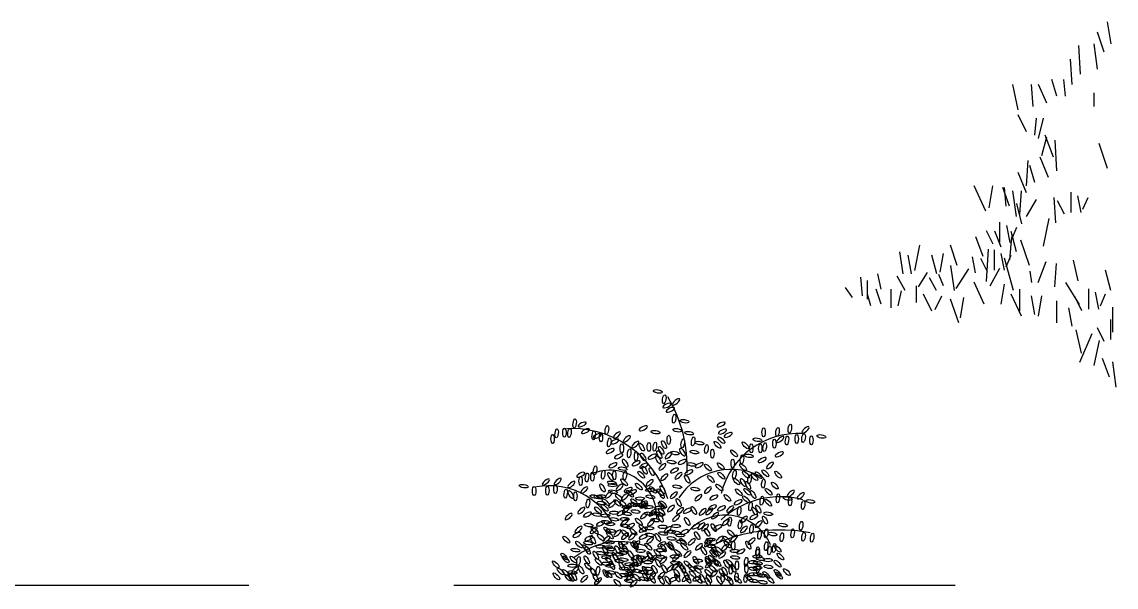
# Model space of a CAD drawing. Header units: millimetres. Extents: x 183.1 to 231.4, y 273.1 to 307.6.
# Drawn here: x 204.16 to 213.58, y 294.87 to 299.74 of the extents above; entities that cross this region are included whole.
import ezdxf

# ---------------------------------------------------------------- set-up
doc = ezdxf.new("R2010")
doc.units = ezdxf.units.MM
doc.layers.add('lesPaysagistes', color=7, linetype='Continuous')

# ---------------------------------------------------------------- blocks, each defined once
blk = doc.blocks.new('A$C628D0328')
at = {"layer": 'lesPaysagistes'}
blk.add_line((0, 0), (5.8277, 0), dxfattribs=at)
blk = doc.blocks.new('A$C61D07BE1')
at = {"layer": 'lesPaysagistes'}
blk.add_line((-4.9739, 0.179), (-0.6548, 0.179), dxfattribs=at)
for centre, radius, start, end in [((-4.1326, 1.1973), 1.1692, 357.37347, 31.03252), ((-3.9565, 0.6603), 0.8663, 17.60087, 95.03621), ((-2.0079, 0.7994), 0.6855, 86.65324, 165.61307), ((-3.6288, 0.7648), 0.4035, 357.65871, 113.13645), ((-2.583, 0.6369), 0.5395, 58.37302, 147.06768), ((-4.1507, 0.4164), 0.6187, 28.19514, 100.35804), ((-2.1627, 0.191), 0.7491, 74.93079, 132.82985), ((-2.6368, 0.3535), 0.4286, 23.85623, 139.88879), ((-2.1609, -0.7017), 1.3558, 79.10301, 115.80079), ((-3.5374, -0.0951), 0.6493, 69.00485, 128.05121)]:
    blk.add_arc(centre, radius, start, end, dxfattribs=at)
for centre, major_axis in [((-3.2161, 1.8468), (0.0383, -0.006)), ((-3.1609, 1.7794), (-0.0055, -0.0384)), ((-3.9321, 1.5713), (-0.0055, -0.0384)), ((-3.0752, 1.6121), (-0.0055, -0.0384)), ((-2.9876, 1.5898), (0.0383, -0.006)), ((-4.0872, 1.4857), (-0.0055, -0.0384)), ((-4.0199, 1.4913), (0, -0.0388)), ((-3.977, 1.4897), (-0.0055, -0.0384)), ((-3.7689, 1.4694), (-0.0055, -0.0384)), ((-3.6547, 1.5142), (-0.0055, -0.0384)), ((-3.2365, 1.496), (0.0383, -0.006)), ((-3.0488, 1.5123), (0.0383, -0.006)), ((-2.3061, 1.4954), (0, -0.0388)), ((-2.1857, 1.4979), (-0.0055, -0.0384)), ((-2.0796, 1.5265), (-0.0055, -0.0384)), ((-4.1219, 1.4383), (0, -0.0388)), ((-3.7057, 1.4505), (0, -0.0388)), ((-3.6343, 1.4082), (-0.0055, -0.0384)), ((-3.1629, 1.3886), (0.0192, -0.0337)), ((-3.1222, 1.4301), (0, -0.0388)), ((-3.0018, 1.4), (-0.0055, -0.0384)), ((-2.9467, 1.4879), (0.0383, -0.006)), ((-2.912, 1.4163), (-0.0055, -0.0384)), ((-2.857, 1.4022), (0.0383, -0.006)), ((-2.7025, 1.3871), (0.0274, -0.0274)), ((-2.6699, 1.4279), (0.0274, -0.0274)), ((-2.4618, 1.383), (0.0274, -0.0274)), ((-2.3592, 1.4307), (0.0383, -0.006)), ((-2.2123, 1.3975), (0, -0.0388)), ((-2.1041, 1.4245), (-0.0055, -0.0384)), ((-2.0205, 1.4383), (0, -0.0388)), ((-1.9613, 1.4449), (-0.0055, -0.0384)), ((-1.894, 1.426), (0, -0.0388)), ((-1.8083, 1.4593), (0.0383, -0.006)), ((-3.5262, 1.3567), (0, -0.0388)), ((-3.4629, 1.3143), (-0.0055, -0.0384)), ((-3.4037, 1.2873), (0, -0.0388)), ((-3.3547, 1.3682), (0.0192, -0.0337)), ((-3.3424, 1.2825), (0.0192, -0.0337)), ((-3.2936, 1.3689), (0, -0.0388)), ((-3.2425, 1.3715), (-0.0055, -0.0384)), ((-3.2037, 1.3029), (0.0192, -0.0337)), ((-3.1874, 1.3396), (0.0192, -0.0337)), ((-3.0692, 1.3165), (0.0383, -0.006)), ((-3.0037, 1.3233), (0.0192, -0.0337)), ((-2.9019, 1.3247), (0.0383, -0.006)), ((-2.7978, 1.3511), (-0.0055, -0.0384)), ((-2.7468, 1.3118), (0, -0.0388)), ((-2.5597, 1.3136), (0.0274, -0.0274)), ((-2.4122, 1.3567), (0, -0.0388)), ((-2.3347, 1.3567), (0, -0.0388)), ((-2.2959, 1.3674), (-0.0055, -0.0384)), ((-3.4975, 1.2295), (0.0192, -0.0337)), ((-3.2119, 1.2581), (0.0192, -0.0337)), ((-3.0977, 1.239), (0.0383, -0.006)), ((-2.9263, 1.2186), (0.0383, -0.006)), ((-2.674, 1.2035), (0.0274, -0.0274)), ((-2.5713, 1.2261), (0, -0.0388)), ((-2.4822, 1.1954), (0.0274, -0.0274)), ((-2.4917, 1.2613), (-0.0055, -0.0384)), ((-2.4326, 1.2921), (0.0383, -0.006)), ((-3.826, 1.1063), (-0.0055, -0.0384)), ((-3.7791, 1.1119), (0, -0.0388)), ((-3.7567, 1.1675), (-0.0055, -0.0384)), ((-3.6873, 1.1308), (-0.0055, -0.0384)), ((-3.624, 1.1153), (0.0192, -0.0337)), ((-3.5914, 1.1242), (0, -0.0388)), ((-3.518, 1.1819), (0.0383, -0.006)), ((-3.4996, 1.1226), (-0.0055, -0.0384)), ((-3.3595, 1.1301), (0.0274, -0.0274)), ((-3.3302, 1.1683), (0.0192, -0.0337)), ((-3.269, 1.1561), (0.0192, -0.0337)), ((-2.7841, 1.1913), (0.0274, -0.0274)), ((-2.6699, 1.1219), (0.0274, -0.0274)), ((-2.557, 1.1308), (-0.0055, -0.0384)), ((-2.4577, 1.1301), (0.0274, -0.0274)), ((-2.3843, 1.1097), (0.0274, -0.0274)), ((-2.3475, 1.126), (0.0274, -0.0274)), ((-2.2904, 1.1423), (0.0274, -0.0274)), ((-2.1802, 1.1301), (0.0274, -0.0274)), ((-4.3708, 1.031), (0.0383, -0.006)), ((-4.0974, 1.0059), (0, -0.0388)), ((-3.8811, 1.0752), (0, -0.0388)), ((-3.6933, 1.0174), (0.0192, -0.0337)), ((-3.6119, 1.0595), (0.0383, -0.006)), ((-3.6064, 1.0403), (0.0388, 0)), ((-3.5064, 1.0648), (0.0274, -0.0274)), ((-3.3799, 1.0281), (0.0274, -0.0274)), ((-3.1751, 1.0011), (0.0192, -0.0337)), ((-3.0488, 1.0269), (0.0383, -0.006)), ((-2.9629, 1.0908), (0.0192, -0.0337)), ((-2.7597, 1.0934), (0.0274, -0.0274)), ((-2.6862, 1.02), (0.0274, -0.0274)), ((-2.5393, 1.073), (0.0274, -0.0274)), ((-2.4815, 1.0623), (0.0192, -0.0337)), ((-2.4406, 1.0378), (0.0192, -0.0337)), ((-2.4264, 1.09), (-0.0055, -0.0384)), ((-2.3081, 1.0533), (-0.0055, -0.0384)), ((-2.2088, 1.0363), (0.0274, -0.0274)), ((-4.281, 0.9896), (0, -0.0388)), ((-4.1668, 0.9936), (0, -0.0388)), ((-4.0097, 0.9676), (-0.0055, -0.0384)), ((-3.9667, 0.9603), (0.0192, -0.0337)), ((-3.926, 0.9447), (0, -0.0388)), ((-3.7628, 0.9413), (0.0383, -0.006)), ((-3.7261, 0.9372), (0.0383, -0.006)), ((-3.7037, 0.943), (0.0388, 0)), ((-3.6029, 0.9831), (0.0383, -0.006)), ((-3.5513, 0.9343), (0.0274, -0.0274)), ((-3.4563, 0.9668), (0.0274, -0.0274)), ((-3.2839, 0.9977), (0.0388, 0)), ((-3.2804, 0.9405), (0.0383, -0.006)), ((-3.2575, 0.9996), (0.0274, -0.0274)), ((-3.1946, 0.979), (0.0274, -0.0274)), ((-3.1833, 0.9603), (0.0192, -0.0337)), ((-2.8937, 1.0065), (0.0383, -0.006)), ((-2.6168, 0.9302), (0.0274, -0.0274)), ((-2.5189, 0.9792), (0.0274, -0.0274)), ((-2.4577, 0.918), (0.0274, -0.0274)), ((-2.4455, 0.9832), (0.0274, -0.0274)), ((-2.3958, 0.9603), (0.0192, -0.0337)), ((-2.3204, 0.9064), (-0.0055, -0.0384)), ((-2.2618, 0.9832), (0.0274, -0.0274)), ((-2.1816, 0.9268), (-0.0055, -0.0384)), ((-2.098, 0.9249), (0.0383, -0.006)), ((-3.8179, 0.882), (-0.0055, -0.0384)), ((-3.7308, 0.8242), (0.0274, -0.0274)), ((-3.7002, 0.8858), (0.0383, -0.006)), ((-3.6737, 0.8446), (0.0274, -0.0274)), ((-3.6655, 0.8935), (0.0274, -0.0274)), ((-3.5658, 0.8877), (0.0274, -0.0274)), ((-3.5111, 0.8755), (0.0274, -0.0274)), ((-3.4847, 0.8517), (0.0388, 0)), ((-3.4198, 0.8938), (0.0274, -0.0274)), ((-3.4116, 0.87), (0.0388, 0)), ((-3.3691, 0.9247), (0.0388, 0)), ((-3.3655, 0.8675), (0.0383, -0.006)), ((-3.3343, 0.8705), (0.0192, -0.0337)), ((-3.296, 0.8517), (0.0388, 0)), ((-3.2048, 0.8456), (0.0388, 0)), ((-3.1825, 0.8634), (0.0274, -0.0274)), ((-3.1703, 0.8755), (0.0274, -0.0274)), ((-3.0364, 0.8909), (0.0192, -0.0337)), ((-2.9058, 0.8216), (0.0192, -0.0337)), ((-2.5162, 0.8167), (-0.0055, -0.0384)), ((-2.4183, 0.8575), (-0.0055, -0.0384)), ((-2.3835, 0.8175), (0.0192, -0.0337)), ((-2.3509, 0.8338), (0.0192, -0.0337)), ((-2.2659, 0.8894), (0.0274, -0.0274)), ((-2.0776, 0.8998), (0, -0.0388)), ((-1.9654, 0.8697), (-0.0055, -0.0384)), ((-1.9022, 0.9005), (0.0383, -0.006)), ((-3.7424, 0.7862), (0.0383, -0.006)), ((-3.6672, 0.7787), (0.0388, 0)), ((-3.5942, 0.803), (0.0388, 0)), ((-3.5907, 0.7459), (0.0383, -0.006)), ((-3.5029, 0.7483), (0.0388, 0)), ((-3.4812, 0.7945), (0.0383, -0.006)), ((-3.4081, 0.8128), (0.0383, -0.006)), ((-3.3799, 0.7263), (0.0274, -0.0274)), ((-3.2925, 0.7945), (0.0383, -0.006)), ((-3.2413, 0.797), (0.0388, 0)), ((-3.2378, 0.7398), (0.0383, -0.006)), ((-3.2012, 0.7885), (0.0383, -0.006)), ((-3.1914, 0.7563), (0.0192, -0.0337)), ((-3.184, 0.8119), (0.0274, -0.0274)), ((-2.9629, 0.7278), (0.0192, -0.0337)), ((-2.5978, 0.727), (-0.0055, -0.0384)), ((-2.2938, 0.74), (0.0192, -0.0337)), ((-2.2653, 0.7944), (0.0383, -0.006)), ((-3.8118, 0.6965), (0.0383, -0.006)), ((-3.7606, 0.6505), (0.0274, -0.0274)), ((-3.6637, 0.7215), (0.0383, -0.006)), ((-3.651, 0.6505), (0.0274, -0.0274)), ((-3.6246, 0.7057), (0.0388, 0)), ((-3.6211, 0.6486), (0.0383, -0.006)), ((-3.4994, 0.6911), (0.0383, -0.006)), ((-3.4259, 0.6383), (0.0274, -0.0274)), ((-3.3468, 0.6687), (0.0274, -0.0274)), ((-3.2899, 0.6692), (0.0388, 0)), ((-3.1743, 0.6814), (0.0388, 0)), ((-3.0587, 0.6875), (0.0388, 0)), ((-2.7916, 0.634), (0.0192, -0.0337)), ((-2.7344, 0.6747), (0.0192, -0.0337)), ((-2.5081, 0.7025), (-0.0055, -0.0384)), ((-2.4101, 0.6617), (-0.0055, -0.0384)), ((-2.2836, 0.625), (-0.0055, -0.0384)), ((-2.1388, 0.6965), (0.0383, -0.006)), ((-2.0551, 0.625), (-0.0055, -0.0384)), ((-1.9817, 0.6902), (-0.0055, -0.0384)), ((-4.004, 0.5714), (0.0274, -0.0274)), ((-3.7749, 0.5687), (0.0192, -0.0337)), ((-3.7058, 0.5896), (0.0274, -0.0274)), ((-3.6288, 0.608), (0.0274, -0.0274)), ((-3.4989, 0.6261), (0.0274, -0.0274)), ((-3.4077, 0.5279), (0.0192, -0.0337)), ((-3.2864, 0.6121), (0.0383, -0.006)), ((-3.2159, 0.5891), (0.0192, -0.0337)), ((-3.1708, 0.6242), (0.0383, -0.006)), ((-3.1013, 0.6388), (0.0388, 0)), ((-3.0978, 0.5816), (0.0383, -0.006)), ((-3.0552, 0.6303), (0.0383, -0.006)), ((-3.0222, 0.6084), (0.0388, 0)), ((-3.0187, 0.5512), (0.0383, -0.006)), ((-2.9999, 0.5531), (0.0274, -0.0274)), ((-2.8773, 0.6054), (0.0192, -0.0337)), ((-2.7605, 0.5719), (0.0388, 0)), ((-2.6226, 0.5714), (0.0274, -0.0274)), ((-2.5861, 0.6261), (0.0274, -0.0274)), ((-2.3408, 0.6127), (-0.0055, -0.0384)), ((-2.2286, 0.619), (0.0383, -0.006)), ((-2.149, 0.5923), (-0.0055, -0.0384)), ((-1.9613, 0.5964), (-0.0055, -0.0384)), ((-1.8878, 0.5883), (-0.0055, -0.0384)), ((-3.9261, 0.4803), (0.0383, -0.006)), ((-3.8944, 0.5288), (0.0274, -0.0274)), ((-3.8336, 0.4984), (0.0274, -0.0274)), ((-3.8159, 0.5415), (0.0383, -0.006)), ((-3.8198, 0.4789), (0.0192, -0.0337)), ((-3.7505, 0.4382), (0.0192, -0.0337)), ((-3.7098, 0.5111), (0.0388, 0)), ((-3.7063, 0.4539), (0.0383, -0.006)), ((-3.6689, 0.4789), (0.0192, -0.0337)), ((-3.6429, 0.505), (0.0388, 0)), ((-3.6307, 0.5476), (0.0388, 0)), ((-3.6272, 0.4904), (0.0383, -0.006)), ((-3.5628, 0.483), (0.0192, -0.0337)), ((-3.5301, 0.5197), (0.0192, -0.0337)), ((-3.5151, 0.5415), (0.0388, 0)), ((-3.5116, 0.4843), (0.0383, -0.006)), ((-3.4975, 0.4912), (0.0192, -0.0337)), ((-3.4485, 0.4422), (0.0192, -0.0337)), ((-3.4198, 0.5166), (0.0274, -0.0274)), ((-3.363, 0.4746), (0.0388, 0)), ((-3.2981, 0.5105), (0.0274, -0.0274)), ((-3.2853, 0.4341), (0.0192, -0.0337)), ((-3.219, 0.4558), (0.0274, -0.0274)), ((-3.1926, 0.4806), (0.0388, 0)), ((-3.167, 0.4993), (0.0192, -0.0337)), ((-3.1094, 0.5105), (0.0274, -0.0274)), ((-3.1017, 0.5197), (0.0192, -0.0337)), ((-3.0425, 0.4558), (0.0274, -0.0274)), ((-2.9877, 0.5105), (0.0274, -0.0274)), ((-2.8201, 0.4749), (0.0192, -0.0337)), ((-2.757, 0.5147), (0.0383, -0.006)), ((-2.7382, 0.4497), (0.0274, -0.0274)), ((-2.7344, 0.4993), (0.0192, -0.0337)), ((-2.7261, 0.4619), (0.0274, -0.0274)), ((-2.6896, 0.4801), (0.0274, -0.0274)), ((-2.6165, 0.5288), (0.0274, -0.0274)), ((-2.5536, 0.4746), (0.0388, 0)), ((-2.5673, 0.5205), (0, -0.0388)), ((-2.4366, 0.5238), (0.0192, -0.0337)), ((-2.3571, 0.47), (-0.0055, -0.0384)), ((-2.3551, 0.4511), (0, -0.0388)), ((-2.2836, 0.5148), (-0.0055, -0.0384)), ((-2.2551, 0.4781), (-0.0055, -0.0384)), ((-2.2143, 0.4985), (-0.0055, -0.0384)), ((-2.1845, 0.4923), (0.0274, -0.0274)), ((-4.0952, 0.3585), (0.0274, -0.0274)), ((-4.0222, 0.4254), (0.0274, -0.0274)), ((-4.01, 0.4011), (0.0274, -0.0274)), ((-3.943, 0.3999), (0.0274, -0.0274)), ((-3.8995, 0.3884), (-0.0055, -0.0384)), ((-3.828, 0.3974), (0.0192, -0.0337)), ((-3.7267, 0.3795), (0.0274, -0.0274)), ((-3.6611, 0.4198), (0.0388, 0)), ((-3.6576, 0.3626), (0.0383, -0.006)), ((-3.6394, 0.4478), (0.0383, -0.006)), ((-3.637, 0.3918), (0.0274, -0.0274)), ((-3.6117, 0.3484), (0.0192, -0.0337)), ((-3.5872, 0.43), (0.0192, -0.0337)), ((-3.575, 0.4096), (0.0192, -0.0337)), ((-3.5516, 0.4441), (0.0388, 0)), ((-3.5481, 0.387), (0.0383, -0.006)), ((-3.5151, 0.4563), (0.0388, 0)), ((-3.526, 0.3443), (0.0192, -0.0337)), ((-3.5116, 0.3991), (0.0383, -0.006)), ((-3.4077, 0.3729), (0.0192, -0.0337)), ((-3.3595, 0.4174), (0.0383, -0.006)), ((-3.371, 0.4055), (0.0192, -0.0337)), ((-3.3021, 0.3772), (0.0388, 0)), ((-3.2737, 0.4254), (0.0274, -0.0274)), ((-3.2119, 0.3688), (0.0192, -0.0337)), ((-3.1891, 0.4235), (0.0383, -0.006)), ((-3.0709, 0.4259), (0.0388, 0)), ((-3.0674, 0.3687), (0.0383, -0.006)), ((-3.0201, 0.3484), (0.0192, -0.0337)), ((-2.9596, 0.3591), (0.0274, -0.0274)), ((-2.8895, 0.3933), (0.0192, -0.0337)), ((-2.8701, 0.3894), (0.0388, 0)), ((-2.7834, 0.3933), (0.0192, -0.0337)), ((-2.7834, 0.377), (0.0192, -0.0337)), ((-2.7504, 0.4071), (0.0274, -0.0274)), ((-2.7181, 0.377), (0.0192, -0.0337)), ((-2.7017, 0.3706), (0.0274, -0.0274)), ((-2.6243, 0.3607), (0.0192, -0.0337)), ((-2.5983, 0.3706), (0.0274, -0.0274)), ((-2.5501, 0.4174), (0.0383, -0.006)), ((-2.5346, 0.3491), (0, -0.0388)), ((-2.455, 0.3802), (-0.0055, -0.0384)), ((-2.3954, 0.3772), (0.0388, 0)), ((-2.3589, 0.4259), (0.0388, 0)), ((-2.3554, 0.3687), (0.0383, -0.006)), ((-2.3347, 0.4069), (0.0383, -0.006)), ((-2.2676, 0.3955), (0.0388, 0)), ((-2.1845, 0.3646), (0.0274, -0.0274)), ((-2.1602, 0.4254), (0.0274, -0.0274)), ((-4.0892, 0.2551), (0.0274, -0.0274)), ((-4.0526, 0.2976), (0.0274, -0.0274)), ((-4.01, 0.2855), (0.0274, -0.0274)), ((-3.9532, 0.3468), (0.0388, 0)), ((-3.9497, 0.2896), (0.0383, -0.006)), ((-3.9626, 0.2464), (0.0192, -0.0337)), ((-3.9382, 0.2546), (0.0192, -0.0337)), ((-3.877, 0.3117), (0.0192, -0.0337)), ((-3.8165, 0.3387), (0.0274, -0.0274)), ((-3.7749, 0.2954), (0.0192, -0.0337)), ((-3.7322, 0.3027), (-0.0055, -0.0384)), ((-3.6648, 0.2791), (0.0192, -0.0337)), ((-3.641, 0.2735), (0.0274, -0.0274)), ((-3.6246, 0.3468), (0.0388, 0)), ((-3.6211, 0.2896), (0.0383, -0.006)), ((-3.5553, 0.2653), (0.0274, -0.0274)), ((-3.509, 0.3225), (0.0388, 0)), ((-3.5055, 0.2653), (0.0383, -0.006)), ((-3.4664, 0.2738), (0.0388, 0)), ((-3.4603, 0.359), (0.0388, 0)), ((-3.4568, 0.3018), (0.0383, -0.006)), ((-3.4526, 0.275), (0.0192, -0.0337)), ((-3.4363, 0.3239), (0.0192, -0.0337)), ((-3.3995, 0.359), (0.0388, 0)), ((-3.396, 0.3018), (0.0383, -0.006)), ((-3.3447, 0.2921), (0.0388, 0)), ((-3.3261, 0.3076), (0.0192, -0.0337)), ((-3.322, 0.2464), (0.0192, -0.0337)), ((-3.2986, 0.3201), (0.0383, -0.006)), ((-3.2445, 0.3158), (0.0192, -0.0337)), ((-3.1588, 0.3199), (0.0192, -0.0337)), ((-3.0527, 0.2831), (0.0192, -0.0337)), ((-2.9997, 0.3239), (0.0192, -0.0337)), ((-2.9997, 0.3158), (0.0192, -0.0337)), ((-2.967, 0.2587), (0.0192, -0.0337)), ((-2.9269, 0.3281), (0.0274, -0.0274)), ((-2.9147, 0.2733), (0.0274, -0.0274)), ((-2.8666, 0.3322), (0.0383, -0.006)), ((-2.8721, 0.3098), (0.0274, -0.0274)), ((-2.7808, 0.2855), (0.0274, -0.0274)), ((-2.7443, 0.322), (0.0274, -0.0274)), ((-2.6651, 0.2872), (0.0192, -0.0337)), ((-2.6406, 0.2995), (0.0192, -0.0337)), ((-2.5877, 0.3124), (0, -0.0388)), ((-2.5671, 0.3239), (0.0192, -0.0337)), ((-2.5387, 0.2472), (0, -0.0388)), ((-2.453, 0.3247), (0, -0.0388)), ((-2.3954, 0.2738), (0.0388, 0)), ((-2.3919, 0.3201), (0.0383, -0.006)), ((-2.3589, 0.3286), (0.0388, 0)), ((-2.3554, 0.2714), (0.0383, -0.006)), ((-2.353, 0.3272), (-0.0055, -0.0384)), ((-2.2819, 0.2672), (0.0274, -0.0274)), ((-2.2641, 0.3383), (0.0383, -0.006)), ((-2.1845, 0.2855), (0.0274, -0.0274)), ((-2.1723, 0.2611), (0.0274, -0.0274)), ((-2.1054, 0.2916), (0.0274, -0.0274)), ((-3.9857, 0.2429), (0.0274, -0.0274)), ((-3.7505, 0.2424), (0.0192, -0.0337)), ((-3.5635, 0.2001), (0.0274, -0.0274)), ((-3.4629, 0.2166), (0.0383, -0.006)), ((-3.3962, 0.2449), (0.0274, -0.0274)), ((-3.3412, 0.2349), (0.0383, -0.006)), ((-3.2608, 0.2301), (0.0192, -0.0337)), ((-3.1833, 0.222), (0.0192, -0.0337)), ((-3.1302, 0.222), (0.0192, -0.0337)), ((-3.0486, 0.2424), (0.0192, -0.0337)), ((-2.9548, 0.2301), (0.0192, -0.0337)), ((-2.866, 0.2246), (0.0274, -0.0274)), ((-2.8324, 0.2383), (0.0192, -0.0337)), ((-2.7875, 0.2097), (0.0192, -0.0337)), ((-2.7752, 0.2342), (0.0192, -0.0337)), ((-2.6855, 0.222), (0.0192, -0.0337)), ((-2.657, 0.2431), (0, -0.0388)), ((-2.6226, 0.2429), (0.0274, -0.0274)), ((-2.5916, 0.2179), (0.0192, -0.0337)), ((-2.5253, 0.2246), (0.0274, -0.0274)), ((-2.4591, 0.2415), (-0.0055, -0.0384)), ((-2.4279, 0.2368), (0.0274, -0.0274)), ((-2.3919, 0.2166), (0.0383, -0.006)), ((-2.3163, 0.2616), (0.0388, 0)), ((-2.3128, 0.2045), (0.0383, -0.006)), ((-2.2454, 0.2246), (0.0274, -0.0274))]:
    blk.add_ellipse(centre, major_axis=major_axis, ratio=0.368421, dxfattribs=at)
at = {"layer": 'lesPaysagistes', "extrusion": (0, 0, -1)}
for centre, major_axis in [((-3.1373, 1.7254), (0.0349, 0.0169)), ((-3.1087, 1.6887), (0.0349, 0.0169)), ((-3.0584, 1.7565), (0.0292, 0.0255)), ((-3.8677, 1.5622), (0.0349, 0.0169)), ((-3.8391, 1.5051), (0.0349, 0.0169)), ((-3.3413, 1.5296), (0.0349, 0.0169)), ((-2.6721, 1.5622), (0.0349, 0.0169)), ((-2.6599, 1.501), (0.0349, 0.0169)), ((-1.9445, 1.5159), (0.0292, 0.0255)), ((-3.7371, 1.4643), (0.0349, 0.0169)), ((-3.5861, 1.4154), (0.0349, 0.0169)), ((-3.5685, 1.471), (0.0292, 0.0255)), ((-3.4828, 1.4383), (0.0292, 0.0255)), ((-3.4093, 1.3894), (0.0292, 0.0255)), ((-2.6109, 1.4725), (0.0349, 0.0169)), ((-2.1607, 1.4343), (0.0292, 0.0255)), ((-3.6269, 1.3338), (0.0349, 0.0169)), ((-3.1237, 1.2956), (0.0292, 0.0255)), ((-2.1702, 1.3052), (0.0349, 0.0169)), ((-3.6025, 1.2114), (0.0349, 0.0169)), ((-3.5535, 1.2889), (0.0349, 0.0169)), ((-3.4025, 1.2277), (0.0349, 0.0169)), ((-3.3372, 1.2073), (0.0349, 0.0169)), ((-3.2638, 1.2848), (0.0349, 0.0169)), ((-3.1767, 1.1977), (0.0292, 0.0255)), ((-3.0067, 1.24), (0.0349, 0.0169)), ((-2.8598, 1.2114), (0.0349, 0.0169)), ((-2.3171, 1.2563), (0.0349, 0.0169)), ((-2.2505, 1.2099), (0.0292, 0.0255)), ((-3.8799, 1.1298), (0.0349, 0.0169)), ((-3.1604, 1.1079), (0.0292, 0.0255)), ((-3.072, 1.1665), (0.0349, 0.0169)), ((-3.038, 1.1202), (0.0292, 0.0255)), ((-2.9496, 1.1502), (0.0349, 0.0169)), ((-4.1805, 1.0672), (0.0292, 0.0255)), ((-4.0785, 1.0712), (0.0292, 0.0255)), ((-3.9602, 1.0468), (0.0292, 0.0255)), ((-3.544, 1.0223), (0.0292, 0.0255)), ((-3.2869, 1.059), (0.0292, 0.0255)), ((-3.85, 0.9978), (0.0292, 0.0255)), ((-3.6378, 0.957), (0.0292, 0.0255)), ((-3.4991, 0.9407), (0.0292, 0.0255)), ((-3.4719, 0.9993), (0.0349, 0.0169)), ((-3.4352, 0.9789), (0.0349, 0.0169)), ((-3.0788, 0.9529), (0.0292, 0.0255)), ((-2.8666, 0.9325), (0.0292, 0.0255)), ((-2.785, 0.9978), (0.0292, 0.0255)), ((-2.7333, 0.934), (0.0349, 0.0169)), ((-2.0709, 0.9693), (0.0292, 0.0255)), ((-1.9853, 0.9489), (0.0292, 0.0255)), ((-3.8745, 0.8224), (0.0292, 0.0255)), ((-3.6093, 0.8754), (0.0292, 0.0255)), ((-3.4909, 0.8265), (0.0292, 0.0255)), ((-3.4515, 0.8688), (0.0349, 0.0169)), ((-3.3413, 0.881), (0.0349, 0.0169)), ((-3.3372, 0.8647), (0.0349, 0.0169)), ((-3.1033, 0.8387), (0.0292, 0.0255)), ((-3.0258, 0.8183), (0.0292, 0.0255)), ((-2.7456, 0.8484), (0.0349, 0.0169)), ((-2.668, 0.8402), (0.0349, 0.0169)), ((-2.5932, 0.8346), (0.0292, 0.0255)), ((-2.5252, 0.8932), (0.0349, 0.0169)), ((-3.9847, 0.7694), (0.0292, 0.0255)), ((-3.8228, 0.7872), (0.0349, 0.0169)), ((-3.5331, 0.7994), (0.0349, 0.0169)), ((-3.3359, 0.7775), (0.0292, 0.0255)), ((-3.2624, 0.802), (0.0292, 0.0255)), ((-3.0584, 0.7571), (0.0292, 0.0255)), ((-2.9618, 0.8198), (0.0349, 0.0169)), ((-2.8299, 0.8102), (0.0292, 0.0255)), ((-2.7728, 0.8142), (0.0292, 0.0255)), ((-2.7238, 0.7775), (0.0292, 0.0255)), ((-2.4749, 0.7449), (0.0292, 0.0255)), ((-2.3906, 0.7668), (0.0349, 0.0169)), ((-3.899, 0.6592), (0.0292, 0.0255)), ((-3.7684, 0.6511), (0.0292, 0.0255)), ((-3.7086, 0.7097), (0.0349, 0.0169)), ((-3.5032, 0.7204), (0.0292, 0.0255)), ((-3.4515, 0.6893), (0.0349, 0.0169)), ((-3.3413, 0.6567), (0.0349, 0.0169)), ((-3.2747, 0.7163), (0.0292, 0.0255)), ((-3.1319, 0.6552), (0.0292, 0.0255)), ((-2.9863, 0.6363), (0.0349, 0.0169)), ((-2.8884, 0.6852), (0.0349, 0.0169)), ((-2.8421, 0.6878), (0.0292, 0.0255)), ((-2.8095, 0.6756), (0.0292, 0.0255)), ((-2.7007, 0.6771), (0.0349, 0.0169)), ((-2.63, 0.7204), (0.0292, 0.0255)), ((-2.4749, 0.6592), (0.0292, 0.0255)), ((-2.3484, 0.7041), (0.0292, 0.0255)), ((-3.9126, 0.6118), (0.0349, 0.0169)), ((-3.8106, 0.5832), (0.0349, 0.0169)), ((-3.6582, 0.5736), (0.0292, 0.0255)), ((-3.5644, 0.6266), (0.0292, 0.0255)), ((-3.4991, 0.6021), (0.0292, 0.0255)), ((-3.4379, 0.5981), (0.0292, 0.0255)), ((-3.3413, 0.5955), (0.0349, 0.0169)), ((-3.2828, 0.5654), (0.0292, 0.0255)), ((-2.9238, 0.5532), (0.0292, 0.0255)), ((-2.785, 0.5369), (0.0292, 0.0255)), ((-2.7782, 0.5588), (0.0349, 0.0169)), ((-2.683, 0.5736), (0.0292, 0.0255)), ((-2.5606, 0.5817), (0.0292, 0.0255)), ((-2.4096, 0.5573), (0.0292, 0.0255)), ((-3.4012, 0.5328), (0.0292, 0.0255)), ((-3.1822, 0.5302), (0.0349, 0.0169)), ((-2.9605, 0.4471), (0.0292, 0.0255)), ((-2.8626, 0.5083), (0.0292, 0.0255)), ((-2.6381, 0.5042), (0.0292, 0.0255)), ((-2.5007, 0.469), (0.0349, 0.0169)), ((-3.427, 0.3548), (0.0349, 0.0169)), ((-3.4107, 0.416), (0.0349, 0.0169)), ((-3.325, 0.4038), (0.0349, 0.0169)), ((-3.2543, 0.4104), (0.0292, 0.0255)), ((-3.1686, 0.3941), (0.0292, 0.0255)), ((-3.0584, 0.4186), (0.0292, 0.0255)), ((-2.7769, 0.3574), (0.0292, 0.0255)), ((-2.6626, 0.439), (0.0292, 0.0255)), ((-3.9275, 0.3084), (0.0292, 0.0255)), ((-3.2883, 0.2895), (0.0349, 0.0169)), ((-3.2665, 0.2513), (0.0292, 0.0255)), ((-3.1849, 0.2636), (0.0292, 0.0255)), ((-3.1074, 0.3248), (0.0292, 0.0255)), ((-3.0666, 0.3411), (0.0292, 0.0255)), ((-2.732, 0.2799), (0.0292, 0.0255)), ((-3.85, 0.235), (0.0292, 0.0255)), ((-3.7317, 0.2146), (0.0292, 0.0255)), ((-3.4583, 0.2473), (0.0292, 0.0255)), ((-3.4256, 0.1942), (0.0292, 0.0255)), ((-3.0842, 0.2284), (0.0349, 0.0169)), ((-2.9768, 0.2391), (0.0292, 0.0255)), ((-2.8802, 0.2365), (0.0349, 0.0169))]:
    blk.add_ellipse(centre, major_axis=major_axis, ratio=0.368421, dxfattribs=at)
blk = doc.blocks.new('A$C566A3A64')
at = {"layer": 'lesPaysagistes'}
for p, q in [((-15.3885, 24.8881), (-15.4468, 25.0627)), ((-15.3303, 24.9609), (-15.3594, 25.1501)), ((-15.5923, 24.6989), (-15.6069, 24.9463)), ((-15.4468, 24.7426), (-15.4759, 24.9609)), ((-15.6651, 24.6116), (-15.6797, 24.8299)), ((-16.131, 24.3933), (-16.1746, 24.6116)), ((-15.9999, 24.4224), (-16.0145, 24.6116)), ((-15.8835, 24.4515), (-15.9563, 24.6116)), ((-15.7961, 24.5097), (-15.8398, 24.6553)), ((-15.7233, 24.5097), (-15.7379, 24.6553)), ((-15.4759, 24.4224), (-15.4759, 24.5389)), ((-16.0582, 24.2041), (-16.131, 24.3497)), ((-15.9854, 24.175), (-15.9708, 24.3206)), ((-15.9563, 24.1459), (-15.9126, 24.3206)), ((-15.9271, 24.0004), (-15.8835, 24.1605)), ((-15.8252, 23.9859), (-15.898, 24.175)), ((-15.7961, 23.8694), (-15.8107, 24.1314)), ((-15.3619, 23.8878), (-15.4336, 24.1027)), ((-16.0582, 23.7385), (-16.0436, 23.9568)), ((-15.8689, 23.8112), (-15.9417, 23.9859)), ((-16.0582, 23.6803), (-16.131, 23.8549)), ((-15.9854, 23.7676), (-16.029, 23.9131)), ((-16.4075, 23.5202), (-16.5094, 23.7385)), ((-16.3784, 23.5493), (-16.3493, 23.7385)), ((-16.2037, 23.5638), (-16.262, 23.7239)), ((-16.2329, 23.5638), (-16.2474, 23.7239)), ((-16.1455, 23.4765), (-16.1746, 23.6948)), ((-16.1164, 23.4911), (-16.1018, 23.6948)), ((-15.6739, 23.5087), (-15.6739, 23.6833)), ((-15.5866, 23.5087), (-15.6157, 23.6542)), ((-16.0976, 23.4114), (-16.1412, 23.586)), ((-16.0582, 23.4765), (-15.9708, 23.622)), ((-15.8049, 23.4214), (-15.8195, 23.6396)), ((-15.7322, 23.4941), (-15.7904, 23.6105)), ((-15.572, 23.5378), (-15.5284, 23.6396)), ((-16.2868, 23.2513), (-16.2868, 23.4259)), ((-16.1995, 23.2513), (-16.2286, 23.3968)), ((-16.1849, 23.2804), (-16.1412, 23.3823)), ((-15.9113, 23.2192), (-15.8635, 23.458)), ((-16.4322, 23.132), (-16.4938, 23.3015)), ((-16.3451, 23.2368), (-16.4033, 23.3532)), ((-16.2751, 23.2112), (-16.3304, 23.3493)), ((-16.2009, 23.1012), (-16.1855, 23.3015)), ((-16.1454, 23.1726), (-16.189, 23.3472)), ((-17.0189, 23.0108), (-16.9753, 23.2291)), ((-16.655, 23.0545), (-16.7132, 23.2291)), ((-16.4013, 22.9162), (-16.3859, 23.1936)), ((-16.3346, 23.0125), (-16.3346, 23.1872)), ((-16.0313, 23.0549), (-16.1084, 23.2707)), ((-17.1208, 22.9817), (-17.15, 23.1709)), ((-17.0481, 22.9817), (-17.0772, 23.1418)), ((-16.8297, 22.9817), (-16.8734, 23.1418)), ((-16.8006, 22.9963), (-16.7715, 23.1564)), ((-16.4961, 22.9903), (-16.5238, 23.1284)), ((-16.3928, 22.998), (-16.4511, 23.1144)), ((-16.2473, 23.0125), (-16.2764, 23.158)), ((-16.1701, 22.8392), (-16.2472, 23.1166)), ((-16.2327, 23.0416), (-16.189, 23.1435)), ((-15.9574, 22.9074), (-15.8883, 23.0869)), ((-15.612, 22.9212), (-15.6534, 23.1007)), ((-16.9872, 22.87), (-16.9101, 22.9933)), ((-16.6788, 22.8392), (-16.7097, 23.0549)), ((-16.6634, 22.8546), (-16.5555, 23.0241)), ((-16.3718, 22.8798), (-16.2889, 23.0317)), ((-16.0126, 22.9074), (-16.0264, 23.0041)), ((-15.8155, 22.87), (-15.8001, 23.0703)), ((-15.3332, 22.8383), (-15.3769, 23.0129)), ((-17.4702, 22.7926), (-17.4848, 22.9526)), ((-17.4265, 22.7634), (-17.4265, 22.9235)), ((-17.3101, 22.8508), (-17.3392, 22.9817)), ((-17.104, 22.8383), (-17.1731, 22.9626)), ((-16.833, 22.8392), (-16.8947, 22.947)), ((-16.7724, 22.8798), (-16.8139, 22.9764)), ((-16.4221, 22.7198), (-16.5094, 22.909)), ((-15.6008, 22.7177), (-15.7202, 22.9087)), ((-17.5576, 22.778), (-17.6158, 22.8653)), ((-17.3974, 22.7052), (-17.4265, 22.8071)), ((-17.3101, 22.7198), (-17.3538, 22.8508)), ((-17.2227, 22.6907), (-17.2227, 22.8508)), ((-17.1645, 22.7052), (-17.1354, 22.8362)), ((-17.0044, 22.7343), (-17.0044, 22.8799)), ((-16.8734, 22.6616), (-16.9462, 22.8071)), ((-16.2765, 22.7198), (-16.2474, 22.8944)), ((-16.1018, 22.6179), (-16.1892, 22.8071)), ((-16.1164, 22.6616), (-16.1164, 22.8508)), ((-15.5224, 22.6782), (-15.5224, 22.8528)), ((-15.4351, 22.6782), (-15.4642, 22.8237)), ((-15.4205, 22.7073), (-15.3769, 22.8092)), ((-16.8443, 22.6761), (-16.786, 22.7926)), ((-16.6405, 22.5597), (-16.7132, 22.7634)), ((-16.6259, 22.6034), (-16.5968, 22.778)), ((-15.9854, 22.6325), (-16.0145, 22.7926)), ((-15.9563, 22.6179), (-15.9271, 22.7926)), ((-15.7961, 22.5597), (-15.7961, 22.7489)), ((-15.5807, 22.6637), (-15.6389, 22.7801)), ((-15.6651, 22.5306), (-15.6942, 22.6907)), ((-15.3141, 22.4789), (-15.3141, 22.6938)), ((-15.3313, 22.4155), (-15.3313, 22.5902)), ((-15.5842, 22.2997), (-15.6305, 22.5001)), ((-15.5996, 22.2227), (-15.4917, 22.4693)), ((-15.3896, 22.401), (-15.4478, 22.5174)), ((-15.4763, 22.1919), (-15.4301, 22.4076)), ((-15.3449, 22.094), (-15.4031, 22.2541)), ((-15.2866, 22.0067), (-15.3157, 22.225))]:
    blk.add_line(p, q, dxfattribs=at)

msp = doc.modelspace()

# ---------------------------------------------------------------- block references
at = {"layer": 'lesPaysagistes'}
for name, p in [('A$C566A3A64', (228.8635, 274.5879)), ('A$C628D0328', (200.2826, 294.8897)), ('A$C61D07BE1', (212.8471, 294.7111))]:
    msp.add_blockref(name, p, dxfattribs=at)

doc.saveas('drawing.dxf')
